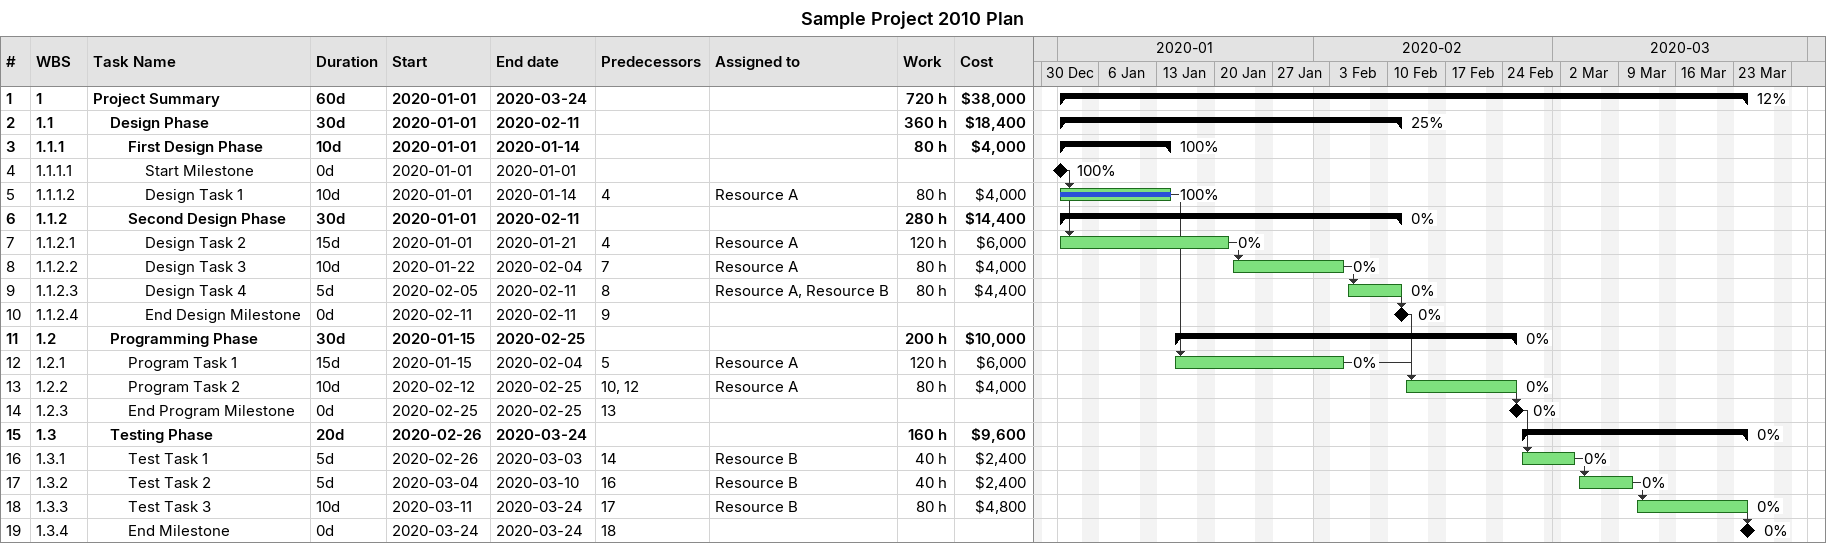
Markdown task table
Sample Project 2010 Plan

| ID | WBS | Task | Duration | Start | Finish | Predecessors | Resources | % complete | Work (h) | Cost ($) |
|---|---|---|---|---|---|---|---|---|---|---|
| 1 | 1 | **Project Summary** | 60d | 2020-01-01 | 2020-03-24 |  |  | 12 | 720 | 38000 |
| 2 | 1.1 | **Design Phase** | 30d | 2020-01-01 | 2020-02-11 |  |  | 25 | 360 | 18400 |
| 3 | 1.1.1 | **First Design Phase** | 10d | 2020-01-01 | 2020-01-14 |  |  | 100 | 80 | 4000 |
| 4 | 1.1.1.1 | Start Milestone | 0d | 2020-01-01 | 2020-01-01 |  |  | 100 |  |  |
| 5 | 1.1.1.2 | Design Task 1 | 10d | 2020-01-01 | 2020-01-14 | 4 | Resource A | 100 | 80 | 4000 |
| 6 | 1.1.2 | **Second Design Phase** | 30d | 2020-01-01 | 2020-02-11 |  |  | 0 | 280 | 14400 |
| 7 | 1.1.2.1 | Design Task 2 | 15d | 2020-01-01 | 2020-01-21 | 4 | Resource A | 0 | 120 | 6000 |
| 8 | 1.1.2.2 | Design Task 3 | 10d | 2020-01-22 | 2020-02-04 | 7 | Resource A | 0 | 80 | 4000 |
| 9 | 1.1.2.3 | Design Task 4 | 5d | 2020-02-05 | 2020-02-11 | 8 | Resource A, Resource B | 0 | 80 | 4400 |
| 10 | 1.1.2.4 | End Design Milestone | 0d | 2020-02-11 | 2020-02-11 | 9 |  | 0 |  |  |
| 11 | 1.2 | **Programming Phase** | 30d | 2020-01-15 | 2020-02-25 |  |  | 0 | 200 | 10000 |
| 12 | 1.2.1 | Program Task 1 | 15d | 2020-01-15 | 2020-02-04 | 5 | Resource A | 0 | 120 | 6000 |
| 13 | 1.2.2 | Program Task 2 | 10d | 2020-02-12 | 2020-02-25 | 10, 12 | Resource A | 0 | 80 | 4000 |
| 14 | 1.2.3 | End Program Milestone | 0d | 2020-02-25 | 2020-02-25 | 13 |  | 0 |  |  |
| 15 | 1.3 | **Testing Phase** | 20d | 2020-02-26 | 2020-03-24 |  |  | 0 | 160 | 9600 |
| 16 | 1.3.1 | Test Task 1 | 5d | 2020-02-26 | 2020-03-03 | 14 | Resource B | 0 | 40 | 2400 |
| 17 | 1.3.2 | Test Task 2 | 5d | 2020-03-04 | 2020-03-10 | 16 | Resource B | 0 | 40 | 2400 |
| 18 | 1.3.3 | Test Task 3 | 10d | 2020-03-11 | 2020-03-24 | 17 | Resource B | 0 | 80 | 4800 |
| 19 | 1.3.4 | End Milestone | 0d | 2020-03-24 | 2020-03-24 | 18 |  | 0 |  |  |
